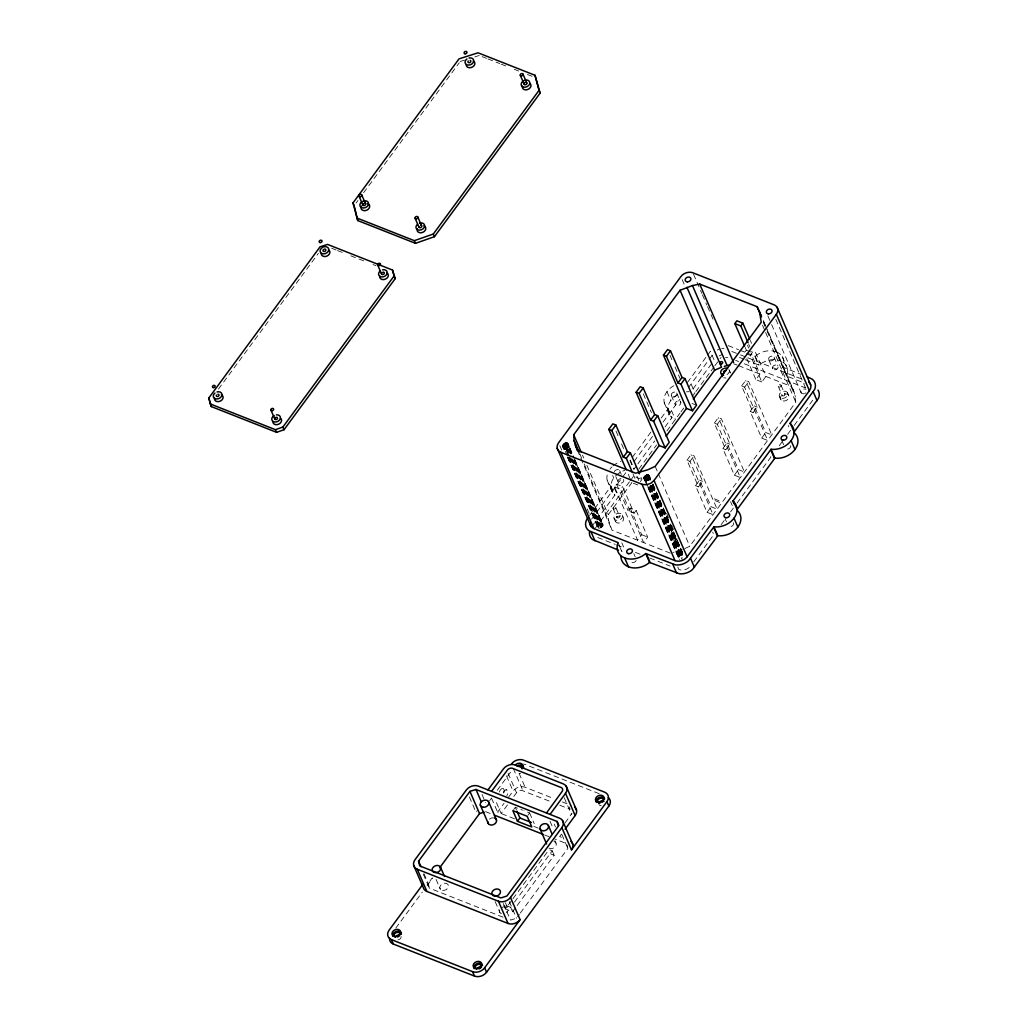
<?xml version="1.0" encoding="UTF-8"?>
<svg xmlns="http://www.w3.org/2000/svg" width="1028" height="1028" viewBox="0 0 1028 1028"><rect width="100%" height="100%" fill="white"/><g stroke="black" fill="none" stroke-linecap="round" stroke-linejoin="round"><path stroke-width="0.75" stroke-dasharray="5 3.75" d="M603.14 525.501C597.885 516.159 594.582 534.856 603.14 525.501L574.858 460.133M652.729 484.368L683.543 555.57C681.41 554.118 677.465 556.598 678.955 559.116L645.353 481.592M565.079 822.927L572.031 813.225M218.476 389.085L318.384 253.325M356.035 203.004L357.937 200.434M363.616 192.711L459.233 62.798M589.571 515.413L611.056 486.218A17.951 13.685 -23.4 0 1 607.844 472.829M650.917 432.056L629.958 460.544L633.801 469.423L636.949 465.144M661.235 418.049L668.136 408.669A17.951 13.685 -23.4 0 1 673.777 385.757M687.372 382.544L706.686 356.292M707.611 355.046L710.361 351.293L714.203 360.173L716.31 357.911M630.177 508.076L641.703 534.714L637.63 540.253L614.577 486.989L616.62 484.214L622.582 486.565L634.109 513.203L636.152 510.441L630.177 508.076L628.147 510.852L634.109 513.203M591.601 519.153L621.889 478.007M622.827 476.735L626.553 471.672M634.006 461.546L652.754 436.065M663.073 422.058L679.894 399.198M688.285 387.8L708.202 360.738M709.153 359.44L712.957 354.274M591.575 526.799L614.898 495.098A17.951 13.685 -23.4 0 1 624.844 470.323M637.887 463.872L654.759 440.935M665.077 426.928L671.978 417.548A17.951 13.685 -23.4 0 1 677.619 394.636M693.052 388.918L712.365 362.678M636.152 510.441L647.679 537.066L643.605 542.617L620.552 489.341L622.582 486.565M595.443 528.032L629.457 481.824M630.395 480.551L634.122 475.489M638.786 469.154L656.596 444.944M666.915 430.938L680.009 413.14M680.947 411.868L683.736 408.077M692.127 396.679L694.915 392.876L691.073 383.997M695.866 391.591L710.142 372.2M711.093 370.915L713.946 367.035M714.897 365.737L717.75 361.869M670.243 553.115L611.968 530.127L608.666 520.541L608.268 514.707L631.86 482.659L627.504 472.572M640.277 481.682L641.909 479.472L640.084 475.27M745.159 347.413L746.367 350.227L744.336 352.989L750.299 355.341L761.825 381.979L765.899 376.441L754.064 349.083M750.299 355.341L752.342 352.578L750.517 348.363M686.987 460.223L691.073 454.684L694.054 455.867L717.107 509.143L711.132 506.778L699.605 480.14L695.532 485.691L707.058 512.317L713.034 514.681L689.981 461.405L686.987 460.223L698.513 486.861L702.599 481.322L691.073 454.684M714.319 423.099L718.392 417.561L721.373 418.743L744.426 472.019L738.464 469.655L726.937 443.029L722.851 448.568L734.377 475.193L740.353 477.557L717.3 424.281L714.319 423.099L725.845 449.737L729.919 444.199L718.392 417.561M741.625 385.988L745.711 380.45L748.692 381.632L771.745 434.908L765.77 432.544L754.244 405.919L750.17 411.457L761.697 438.082L767.672 440.447L744.619 387.171L741.625 385.988L753.151 412.626L757.238 407.088L745.711 380.45M689.981 461.405L694.054 455.867M717.3 424.281L721.373 418.743M744.619 387.171L748.692 381.632M761.825 381.979L755.863 379.628L759.936 374.089L751.211 353.928M503.103 917.22L429.319 888.102L428.188 883.373L431.991 878.195M395.793 928.143L422.341 892.073M427.083 885.635L432.775 877.912M489.649 800.619L491.551 798.036M497.244 790.314L512.407 769.702M707.058 512.317L711.132 506.778M734.377 475.193L738.464 469.655M761.697 438.082L765.77 432.544M684.802 548.566L689.762 546.279L795.813 402.205L794.169 391.809L767.762 330.785M514.514 818.789L497.578 812.107L503.951 803.446M508.5 797.253L513.062 791.059A8.969 6.849 -23.4 0 1 525.115 787.242L553.462 798.422M507.459 804.95L501.15 813.521L495.149 799.655M513.782 796.366L517.418 791.688A4.446 3.392 -23.4 0 1 521.646 790.339L550.982 801.737M693.797 561.828L713.766 534.688L712.674 532.144M721.219 524.563L724.946 519.487M730.548 511.893L733.337 508.102M737.089 503L770.846 457.139L769.741 454.607M779.237 445.741L782.025 441.95M787.615 434.356L790.416 430.552L788.219 425.476M794.22 425.386L813.238 399.532L812.146 397.001M513.666 809.537L515.298 807.327L522.455 810.154M527.994 815.191L529.626 812.968L523.894 810.719M515.413 907.917L512.586 911.772L505.416 908.945L512.034 899.95M512.985 898.678L546.999 852.443L554.169 855.27L516.364 906.632M561.468 834.119L559.643 836.599L563.729 838.218M512.586 911.772L510.659 907.326L513.499 903.483M514.437 902.198L552.242 850.837L549.376 849.706M503.283 903.483L510.492 920.124L516.519 918.21L519.371 914.342M520.322 913.044L567.88 848.421L566.749 843.692L554.94 839.028M682.322 549.697L672.877 552.511M460.171 61.513L464.566 60.125M474.82 56.874L479.215 55.473M482.132 56.63L486.514 58.352M487.979 58.93L499.659 63.543M501.111 64.121L506.958 66.422M514.257 69.3L518.626 71.022M527.39 74.479L534.688 77.357M746.367 350.227L750.838 351.987M728.248 345.626L738.554 349.687M740.031 350.278L745.917 352.591M747.395 353.182L755.246 356.279A17.951 13.685 -23.4 0 1 776.333 351.884L780.175 360.764A17.951 13.685 -23.4 0 1 786.754 376.068L804.911 383.238M776.333 351.884A17.951 13.685 -23.4 0 1 782.912 367.189L801.069 374.359M731.795 351.46L739.093 354.339M740.545 354.917L746.379 357.217M747.844 357.795L801.3 378.882M739.453 357.41L743.874 359.157M745.339 359.736L759.088 365.158A17.951 13.685 -23.4 0 1 780.175 360.764M735.637 360.34L738.554 361.496M744.388 363.796L805.142 387.762M733.645 363.719L737.115 365.081M738.541 365.647L759.936 374.089M765.899 376.441L791.688 386.618L794.169 391.809M754.244 405.919L757.238 407.088M750.17 411.457L753.151 412.626M331.659 248.249L336.079 249.997M337.557 250.575L344.945 253.492M350.844 255.818L365.608 261.639M372.984 264.556L375.94 265.725M692.062 403.464L696.547 405.238M726.937 443.029L729.919 444.199M722.851 448.568L725.845 449.737M699.605 480.14L702.599 481.322M695.532 485.691L698.513 486.861M714.319 498.824L721.489 501.651M715.09 500.597L722.247 503.424M635.934 477.12L641.909 479.472M633.351 483.237L637.823 485.01M614.577 486.989L620.552 489.341M641.703 534.714L647.679 537.066M597.718 537.503L615.219 544.416M616.684 544.981L623.983 547.86L621.786 542.784M635.433 552.383L641.164 554.645M649.76 558.037L670.127 566.068M599.195 793.706L525.411 764.588A8.969 6.849 -23.4 0 0 523.393 764.087M562.419 801.956L571.375 805.489M559.836 805.232L570.18 809.306L568.381 805.142M499.248 792.061A4.485 2.3 -68.5 0 1 503.013 788.502L506.598 789.915M533.802 826.409L538.248 828.157M485.576 811.67L491.474 813.996M544.609 834.954L549.042 836.702M510.659 907.326L503.502 904.499L505.416 908.945M775.806 319.297L806.62 390.486A2.994 2.287 -23.4 0 0 805.965 389.483M767.852 315.827L770.987 323.088M771.617 324.54L801.172 392.824M782.179 356.485L787.435 368.654M763.354 320.62L767.132 329.333M763.393 321.237L791.688 386.618M782.912 367.189L786.754 376.068M763.367 322.535L766.502 329.795M767.132 331.247L795.428 396.628M762.48 325.208L764.999 331.016M765.629 332.468L795.813 402.205M780.869 370.825L784.711 379.705M774.071 357.114L777.913 365.994M787.474 392.632L788.617 395.305M780.997 385.166L784.955 394.315A1.491 1.144 -23.4 0 1 783.053 395.96A1.491 1.144 -23.4 0 1 782.591 394.032A1.491 1.144 -23.4 0 1 784.955 394.315M768.803 359.941L772.645 368.808M778.273 386.335L782.231 395.497M779.597 396.898L780.753 399.571M750.324 340.448L751.571 343.326M755.246 356.279L759.088 365.158M754.758 356.086L758.6 364.966M748.692 344.162L749.913 346.963M747.472 345.292L748.718 348.171M746.752 358.592L755.863 379.628M781.691 440.074L783.876 445.15M693.553 274.27L701.816 293.365M702.445 294.83L706.891 305.11M707.534 306.575L713.252 319.798M728.955 369.527L730.458 373.01A4.485 3.418 -23.4 0 0 728.646 371.031M682.129 279.565L684.674 285.437M670.012 355.367L671.875 359.684M674.998 366.893L679.983 378.407M730.6 501.754L732.244 505.558M676.732 393.017L680.819 402.449A2.994 2.287 -23.4 0 1 677.015 405.739A2.994 2.287 -23.4 0 1 676.09 401.871A2.994 2.287 -23.4 0 1 680.819 402.449M725.125 518.78L726.462 521.864M671.284 395.369L675.37 404.801M666.966 391.642L670.809 400.522M671.502 410.583L675.345 419.463M668.136 408.669L671.978 417.548M667.802 409.131L671.644 418.01M664.242 402.706L669.498 414.862M643.322 393.917L651.418 412.639M655.183 466.378L657.702 472.186M658.331 473.638L689.762 546.279M666.594 513.37L668.483 517.739M671.631 525L673.52 529.356M652.844 483.867L683.646 555.056M652.934 484.458L683.736 555.647M652.819 485.087L683.633 556.276M652.767 485.537L682.952 555.274M652.523 485.704L683.337 556.893M652.073 485.409L682.258 555.146M652.06 486.27L682.862 557.459M671.464 531.463L675.422 540.612M651.328 485.447L681.5 555.184M650.827 485.28L682.258 557.921M650.583 485.64L680.754 555.377M650.12 485.627L682.194 559.72M650.506 487.439L680.061 555.724M650.004 487.272L680.806 558.461M649.272 486.45L679.457 556.199M649.259 487.311L680.061 558.5M648.809 487.015L678.981 556.752M648.565 487.182L679.367 558.371M645.995 481.824L647.884 486.18M648.514 487.632L678.686 557.369M647.769 486.809L679.405 559.54M677.786 566.993L678.891 569.525A8.969 6.849 -23.4 0 0 690.945 565.708M630.292 460.081L634.135 468.961M636.923 476.118L638.799 480.474M616.003 431.04L619.113 438.236M621.606 444.006L624.716 451.202M632.978 473.792L635.407 479.395M619.666 470.567L621.31 474.371M615.862 476.722L618.291 482.338M616.62 484.214L628.147 510.852M612.637 475.527L613.742 478.071M614.436 488.133L618.278 497.012M611.056 486.218L614.898 495.098M610.722 486.668L614.564 495.547M607.175 480.243L612.431 492.412M622.428 515.234A4.485 3.418 -23.4 0 1 617.083 520.412A4.485 3.418 -23.4 0 1 615.194 514.797A4.485 3.418 -23.4 0 1 622.428 515.234L623.585 517.906A4.485 3.418 -23.4 0 1 618.239 523.085A4.485 3.418 -23.4 0 1 616.35 517.457A4.485 3.418 -23.4 0 1 623.585 517.906M615.733 507.408A1.439 1.092 -23.4 0 1 614.05 509.091A1.439 1.092 -23.4 0 1 613.395 507.305A1.439 1.092 -23.4 0 1 615.733 507.408L619.576 516.287A1.439 1.092 -23.4 0 1 617.892 517.971A1.439 1.092 -23.4 0 1 617.237 516.184A1.439 1.092 -23.4 0 1 619.576 516.287M633.813 553.642L635.15 556.726M613.061 508.462L616.903 517.341M614.037 518.395L615.194 521.055M582.49 455.134L583.75 458.038M586.898 465.311L608.268 514.707M579.753 453.721L581.63 458.077M584.148 463.885L608.666 520.541M618.085 542.617L621.927 551.496L619.254 546.228M577.389 450.225L611.968 530.127M569.859 447.887L574.395 458.437M574.896 459.503L603.192 524.884M569.82 448.504L572.339 454.312M569.499 447.887L573.894 458.051M574.524 459.503L602.19 523.432M569.499 449.107L571.465 453.489M574.524 460.724L602.909 526.13M569.165 449.711L571.054 454.068M573.573 459.876L602.498 526.709M568.78 449.03L570.668 453.387M573.804 460.647L600.84 523.124M568.021 449.12L569.91 453.476M572.378 458.925L601.933 527.21M567.302 449.146L568.561 452.05M571.709 459.323L601.251 527.608M567.289 449.364L568.548 452.269M571.054 458.077L599.35 523.458M566.569 449.39L567.829 452.294M570.334 458.115L600.519 527.852M566.608 449.75L569.126 455.558M569.756 457.01L598.681 523.843M566.441 450.932L568.33 455.288M568.959 456.74L599.761 527.942M569.191 457.511L598.116 524.344M568.869 458.128L599.041 527.865M568.78 458.102L597.705 524.935M565.4 451.459L567.289 455.815M567.919 457.267L598.412 527.621M567.739 457.511L597.91 527.248M567.392 457.01L597.576 526.76M559.836 445.728L561.738 450.135M587.155 508.873L590.329 516.21M564.192 797.702L571.388 814.356M561.879 834.556L567.88 848.421M554.233 824.109L555.441 826.885M550.057 821.308L553.064 828.247M554.876 840.519L556.058 843.256M519.114 773.364L525.115 787.242M552.242 850.837L554.169 855.27M513.306 768.456L522.905 790.66M529.626 812.968L534.226 823.634M508.076 773.274L516.48 792.691M506.457 775.806L513.062 791.059M515.298 807.327L516.454 809.987M491.564 798.242L497.578 812.107M482.016 794.477L485.614 802.791M469.359 796.906L475.964 812.159A8.969 6.849 -23.4 0 1 477.48 810.539M509.31 901.569L516.519 918.21M505.365 902.712L508.076 908.996M495.188 901.595L499.916 912.517M436.065 879.377L440.202 888.937M423.986 873.659L428.188 883.373M423.318 874.237L429.319 888.102M679.752 545.444A4.485 3.418 -23.4 0 1 673.764 544.326A4.485 3.418 -23.4 0 1 677.079 539.199M678.608 542.771A4.485 3.418 -23.4 0 1 672.608 541.666A4.485 3.418 -23.4 0 1 675.923 536.539M677.349 540.856A1.491 1.144 -23.4 0 1 675.28 540.188A1.491 1.144 -23.4 0 1 677.208 538.698M805.656 392.863A2.994 2.287 -23.4 0 1 805.027 393.3M804.307 393.621A2.994 2.287 -23.4 0 1 800.94 391.36A2.994 2.287 -23.4 0 1 805.399 389.162M720.063 358.644A2.994 2.287 -23.4 0 1 721.103 357.59M725.871 377.944A4.485 3.418 -23.4 0 1 723.751 377.687M729.302 370.35A4.485 3.418 -23.4 0 1 725.845 375.04M673.507 531.977A1.491 1.144 -23.4 0 1 671.438 531.309A1.491 1.144 -23.4 0 1 673.366 529.818M717.313 350.034A8.969 6.849 -23.4 0 1 719.459 349.109M721.72 348.646A8.969 6.849 -23.4 0 1 723.943 348.659M623.508 479.446A2.994 2.287 -23.4 0 1 621.439 483.121A2.994 2.287 -23.4 0 1 618.021 481.181A2.994 2.287 -23.4 0 1 621.85 478.508M636.139 560.504A2.994 2.287 -23.4 0 1 633.569 562.496A2.994 2.287 -23.4 0 1 630.806 561.609M733.324 522.764A2.994 2.287 -23.4 0 1 732.296 525.938A2.994 2.287 -23.4 0 1 728.518 526.118M790.596 445.664A2.994 2.287 -23.4 0 1 789.17 448.516A2.994 2.287 -23.4 0 1 785.688 448.645M686.447 391.835A17.951 13.685 -23.4 0 1 689.428 391.745M719.189 355.906A13.66 10.421 -23.4 0 1 722.466 354.493M725.562 357.526A8.969 6.849 -23.4 0 1 727.785 357.538M609.9 469.192A17.951 13.685 -23.4 0 1 611.814 466.969M612.919 465.941A17.951 13.685 -23.4 0 1 621.002 461.444M614.333 471.685A2.994 2.287 -23.4 0 1 618.355 469.693A2.994 2.287 -23.4 0 1 619.447 472.957M401.061 936.508A2.994 2.287 -23.4 0 1 398.003 939.798M601.303 805.669A2.994 2.287 -23.4 0 1 599.016 804.603M520.566 773.596A2.994 2.287 -23.4 0 1 519.114 773.531M489.418 819.213A4.485 3.418 -23.4 0 1 493.684 817.864M553.925 841.521A4.485 3.418 -23.4 0 1 555.48 846.442A4.485 3.418 -23.4 0 1 548.991 848.074M501.947 907.467A4.485 3.418 -23.4 0 1 507.446 907.814A4.485 3.418 -23.4 0 1 506.65 912.568M501.368 913.674A4.485 3.418 -23.4 0 1 499.724 909.844M503.013 788.502A4.485 2.3 -68.5 0 1 503.694 793.359M503.309 792.408A4.485 2.3 -68.5 0 1 507.125 790.224A4.485 2.3 -68.5 0 1 506.804 795.839M783.195 400.997A4.485 3.418 -23.4 0 0 788.964 396.127A4.485 3.418 -23.4 0 0 781.91 395.163A4.485 3.418 -23.4 0 0 783.195 400.997M782.038 398.337A4.485 3.418 -23.4 0 0 787.808 393.467A4.485 3.418 -23.4 0 0 780.753 392.503A4.485 3.418 -23.4 0 0 782.038 398.337M779.211 387.081A1.491 1.144 -23.4 0 0 781.113 385.436A1.491 1.144 -23.4 0 0 778.749 385.153A1.491 1.144 -23.4 0 0 779.211 387.081M774.264 369.784A2.994 2.287 -23.4 0 0 778.132 366.546A2.994 2.287 -23.4 0 0 773.441 365.878A2.994 2.287 -23.4 0 0 774.264 369.784M770.422 360.905A2.994 2.287 -23.4 0 0 774.29 357.667A2.994 2.287 -23.4 0 0 769.599 357.012A2.994 2.287 -23.4 0 0 770.422 360.905M673.173 396.859A2.994 2.287 -23.4 0 0 676.977 393.57A2.994 2.287 -23.4 0 0 672.248 392.992A2.994 2.287 -23.4 0 0 673.173 396.859M442.644 890.376A4.485 3.418 -23.4 0 0 448.414 885.493A4.485 3.418 -23.4 0 0 441.359 884.543A4.485 3.418 -23.4 0 0 442.644 890.376"/><path stroke-width="1.5" d="M562.843 446.268C568.754 435.718 570.951 453.733 562.843 446.268L564.102 449.172M644.003 478.084C650.827 467.868 651.251 486.218 644.003 478.084L645.263 480.988M587.733 517.919L586.307 520.438A13.66 10.421 -23.4 0 0 588.748 530.641L618.085 542.617A17.951 13.685 -23.4 0 0 624.677 557.934L628.519 566.813M733.208 500.687L737.05 509.567L774.881 458.154A17.951 13.685 -23.4 0 0 794.952 449.493L791.11 440.614A17.951 13.685 -23.4 0 0 789.941 423.587L814.69 389.368A13.66 10.421 -23.4 0 0 812.249 379.178L806.954 376.672M794.117 432.017L818.532 398.247A13.66 10.421 -23.4 0 0 817.98 390.1M560.825 452.269L642.217 484.368L646.496 484.779L650.878 483.276L654.052 480.474L776.358 314.298A8.969 6.849 -23.4 0 0 774.084 304.828L692.923 272.805A8.969 6.849 -23.4 0 0 680.857 276.622L558.564 442.798A8.969 6.849 -23.4 0 0 560.825 452.269L593.876 528.623L675.049 560.645A8.969 6.849 -23.4 0 0 687.102 556.829L809.396 390.653A8.969 6.849 -23.4 0 0 808.818 382.146M208.761 398.054L320.093 246.784L327.546 244.42L392.503 270.043L395.215 278.639L284.036 429.704L276.609 432.338L211.318 406.587L208.761 398.054L211.318 406.587M352.989 202.914L459.028 58.853L478.071 52.813L534.997 75.275L540.15 93.073L434.433 236.697L415.492 243.328L357.731 220.545L352.989 202.914L354.146 205.574M210.162 403.914L275.453 429.678L282.88 427.044L394.071 275.979L392.503 270.043M356.575 217.872L414.348 240.668L433.289 234.037L538.993 90.413L534.997 75.275M759.589 311.895L761.234 322.304L655.183 466.378L647.743 469.796L635.664 473.214L577.389 450.225L574.087 440.639L573.688 434.793L680.061 290.281L692.461 285.566L699.695 284.049L757.109 306.704L761.465 316.251M626.258 469.693L608.807 429.383L612.881 423.844L615.862 425.027L627.388 451.652L630.382 452.834L639.48 473.857M636.126 392.259L640.2 386.721L643.194 387.903L654.72 414.528L657.702 415.71L669.228 442.348L665.155 447.887L659.179 445.535L636.126 392.259L639.108 393.441L650.634 420.079L653.628 421.249L665.155 447.887M663.445 355.148L667.519 349.61L670.5 350.792L682.027 377.417L685.021 378.6L696.547 405.238L692.461 410.776L686.498 408.424L663.445 355.148L666.427 356.33L677.953 382.969L680.934 384.138L692.461 410.776M632.374 472.392L626.296 458.372L623.315 457.19L611.788 430.565L615.862 425.027M639.108 393.441L643.194 387.903M666.427 356.33L670.5 350.792M623.315 457.19L627.388 451.652M650.634 420.079L654.72 414.528M677.953 382.969L682.027 377.417M626.296 458.372L630.382 452.834M653.628 421.249L657.702 415.71M680.934 384.138L685.021 378.6M744.555 346.012L734.84 323.589L736.883 320.813L742.846 323.165L749.708 339.009M748.088 342.761L740.815 325.94L742.846 323.165M638.722 473.33L659.179 445.535M666.041 436.206L686.498 408.424M693.347 399.108L714.64 370.183L721.527 367.214L686.948 287.313M557.137 821.488L558.281 826.229L506.907 896.018L500.88 897.932L419.707 865.91L418.576 861.168L469.937 791.38L475.977 789.465L557.137 821.488L558.936 825.651M487.966 789.915L503.463 768.867A8.969 6.849 -23.4 0 1 515.516 765.05L563.254 783.876A8.969 6.849 -23.4 0 1 565.529 793.359L575.14 815.551L565.104 829.172M422.855 884.337L389.137 930.147A8.969 6.849 -23.4 0 0 391.398 939.618L393.326 944.051L474.499 976.073A8.969 6.849 -23.4 0 0 486.552 972.257L608.846 806.093A8.969 6.849 -23.4 0 0 608.268 797.574M491.551 791.329L507.819 769.484A4.446 3.392 -23.4 0 1 512.047 768.147L561.622 787.705A4.446 3.392 -23.4 0 1 562.419 791.033L546.459 812.994M439.599 867.863L479.549 813.572L484.072 812.146M624.677 557.934A17.951 13.685 -23.4 0 0 645.764 553.539L675.563 564.886A13.66 10.421 -23.4 0 0 688.542 560.774L713.972 526.811A17.951 13.685 -23.4 0 0 734.031 518.163A17.951 13.685 -23.4 0 0 732.874 501.137L771.039 449.275A17.951 13.685 -23.4 0 0 791.11 440.614M620.951 556.508A17.951 13.685 -23.4 0 0 631.153 567.584A17.951 13.685 -23.4 0 0 649.606 562.419L679.405 573.765A13.66 10.421 -23.4 0 0 692.384 569.653L717.814 535.691A17.951 13.685 -23.4 0 0 737.436 527.621A17.951 13.685 -23.4 0 0 737.641 510.826M517.457 821.295L512.856 810.642L527.171 816.296L531.784 826.949L517.457 821.295L519.911 817.98L517.033 811.323M550.031 814.407L565.529 793.359M510.492 897.431L561.853 827.643A8.969 6.849 -23.4 0 0 559.592 818.172L478.418 786.15A8.969 6.849 -23.4 0 0 466.365 789.967L414.991 859.755A8.969 6.849 -23.4 0 0 417.265 869.225L426.877 891.43L508.038 923.452A8.969 6.849 -23.4 0 0 520.091 919.623L510.492 897.431A8.969 6.849 -23.4 0 1 498.439 901.248L417.265 869.225M391.398 939.618L472.572 971.64A8.969 6.849 -23.4 0 0 484.625 967.823L520.091 919.623M561.853 827.643L571.465 849.835L606.931 801.647A8.969 6.849 -23.4 0 0 604.657 792.177L523.483 760.155A8.969 6.849 -23.4 0 0 511.43 763.971M724.277 366.341L729.931 364.863M734.84 323.589L740.815 325.94M608.807 429.383L611.788 430.565M589.442 532.196A13.66 10.421 -23.4 0 0 592.591 539.52L618.496 550.147M519.911 817.98L531.373 822.503M494.429 815.165L543.131 834.376M574.549 807.031L575.796 808.381A8.969 6.849 -23.4 0 1 575.14 815.551M777.014 307.128L810.758 385.127M813.276 391.899L817.119 400.766M776.358 314.298L809.396 390.653M757.109 306.704L761.504 316.881M790.275 423.138L793.565 430.745M699.695 284.049L733.645 362.511M771.039 449.275L774.881 458.154M770.704 449.724L774.547 458.604M692.461 285.566L727.04 365.467M680.061 290.281L714.64 370.183M732.874 501.137L733.966 503.669M734.031 518.163L737.873 527.043M538.993 90.413L540.15 93.073M522.969 74.157A1.452 1.105 -23.4 0 1 521.363 75.892A1.452 1.105 -23.4 0 1 520.592 74.132A1.452 1.105 -23.4 0 1 522.969 74.157L526.811 83.024M520.309 75.301L524.151 84.18M713.972 526.811L717.814 535.691M713.638 527.274L717.48 536.153M690.636 558.512L694.478 567.392M654.052 480.474L687.102 556.829M648.964 475.656L650.223 478.56M648.372 475.373L650.249 479.729M647.679 475.244L649.555 479.601M646.92 475.283L648.809 479.639M646.368 475.424L648.244 479.78M646.175 475.476L648.064 479.832M645.481 475.823L647.357 480.179M644.877 476.285L646.753 480.641M644.402 476.851L646.291 481.207M644.106 477.467L645.366 480.372M641.999 484.291L675.049 560.645M672.749 564.179L676.591 573.059M646.252 553.732L650.094 562.612M645.764 553.539L649.606 562.419M573.688 434.793L581.231 452.23M574.087 440.639L579.124 452.256M575.127 444.97L577.646 450.778M567.61 443.531L568.869 446.435M566.981 443.286L568.869 447.655M566.261 443.209L568.15 447.578M565.516 443.299L567.392 447.655M564.77 443.543L566.659 447.912M564.102 443.942L565.978 448.298M563.537 444.443L565.426 448.799M563.126 445.021L565.002 449.377M562.881 445.651L564.141 448.555M557.202 448.324L590.946 526.323M591.1 531.964L594.942 540.844M433.289 234.037L434.433 236.697M417.805 217.011L421.647 225.89M415.119 218.257L418.961 227.137M414.348 240.668L415.492 243.328M361.663 194.78L365.621 203.929M394.071 275.979L395.215 278.639M358.939 195.95L362.897 205.099M377.623 264.903L381.581 274.065M606.931 801.647L608.846 806.093M566.184 786.189L576.49 810.025M562.509 820.472L572.827 844.309M548.374 825.497A4.485 3.418 -23.4 0 1 543.298 830.842A4.485 3.418 -23.4 0 1 541.049 825.355A4.485 3.418 -23.4 0 1 548.374 825.497L551.92 833.682M540.111 828.966L546.613 844.001M488.467 801.519L496.498 820.087M475.977 789.465L481.374 801.956M480.294 805.04L488.339 823.621M469.937 791.38L479.549 813.572M498.439 901.248L508.038 923.452M282.88 427.044L284.036 429.704M270.968 410.172L274.81 419.051M275.453 429.678L276.609 432.338M484.625 967.823L486.552 972.257M440.382 866.912L444.52 876.473M472.572 971.64L474.499 976.073M418.576 861.168L420.979 866.72M413.629 865.28L423.24 887.485A8.969 6.849 -23.4 0 0 426.877 891.43M354.506 207.065L357.731 220.545M724.226 372.804A1.491 1.144 -23.4 0 1 724.11 370.954M725.151 370.504A1.491 1.144 -23.4 0 1 725.858 370.581M722.286 376.531A4.485 3.418 -23.4 0 1 722.106 373.858M723.609 375.271A4.485 3.418 -23.4 0 1 720.718 372.599A4.485 3.418 -23.4 0 1 723.172 368.808M724.239 368.345A4.485 3.418 -23.4 0 1 727.49 368.371M593.876 528.623A8.969 6.849 -23.4 0 1 590.123 522.854M793.783 432.467A17.951 13.685 -23.4 0 1 794.952 449.493M392.799 936.097A4.485 3.418 -23.4 0 1 396.821 931.252A4.485 3.418 -23.4 0 1 401.383 934.311M474.191 968.71A4.485 3.418 -23.4 0 1 477.21 963.493A4.485 3.418 -23.4 0 1 482.543 965.677M476.735 969.031A2.994 2.287 -23.4 0 1 475.9 965.755A2.994 2.287 -23.4 0 1 480.14 964.675A2.994 2.287 -23.4 0 1 480.243 968.145M479.626 968.607A2.994 2.287 -23.4 0 1 478.932 968.941M515.336 764.999A4.485 3.418 -23.4 0 1 521.453 763.675A4.485 3.418 -23.4 0 1 521.851 768.61M516.956 766.027A4.485 3.418 -23.4 0 1 523.689 767.633M596.407 802.341A4.485 3.418 -23.4 0 1 599.234 797.432A4.485 3.418 -23.4 0 1 604.67 798.859M518.562 766.438A2.994 2.287 -23.4 0 1 522.173 768.687M395.433 936.958A2.994 2.287 -23.4 0 1 394.546 934.002A2.994 2.287 -23.4 0 1 398.26 932.396A2.994 2.287 -23.4 0 1 399.789 935.082M399.455 935.686A2.994 2.287 -23.4 0 1 398.954 936.225M398.311 936.675A2.994 2.287 -23.4 0 1 397.605 936.983M598.823 803.421A2.994 2.287 -23.4 0 1 600.943 801.108A2.994 2.287 -23.4 0 1 603.989 801.455M395.484 937.073A2.994 2.287 -23.4 0 1 399.172 935.03M476.915 968.62A2.994 2.287 -23.4 0 1 481.464 967.451M600.146 802.996A2.994 2.287 -23.4 0 1 597.718 800.542A2.994 2.287 -23.4 0 1 601.406 798.203A2.994 2.287 -23.4 0 1 603.205 801.069M602.819 801.66A2.994 2.287 -23.4 0 1 602.292 802.187M494.686 818.121A4.485 3.418 -23.4 0 1 494.121 824.327A4.485 3.418 -23.4 0 1 487.914 821.886M492.232 894.758A4.485 3.418 -23.4 0 1 495.329 889.246A4.485 3.418 -23.4 0 1 500.456 892.15A4.485 3.418 -23.4 0 1 494.699 896.172M493.684 895.915A4.485 3.418 -23.4 0 1 492.849 895.439M433.957 872.348A4.485 3.418 -23.4 0 1 434.291 866.334A4.485 3.418 -23.4 0 1 440.768 868.043A4.485 3.418 -23.4 0 1 434.96 872.618M570.874 841.328A8.969 6.849 -23.4 0 1 571.465 849.835M393.326 944.051A8.969 6.849 -23.4 0 1 389.573 938.281M324.154 249.161A1.491 1.144 -23.4 0 1 325.863 250.125A1.491 1.144 -23.4 0 1 323.948 251.462A1.491 1.144 -23.4 0 1 323.229 249.804M382.994 272.137A1.491 1.144 -23.4 0 1 384.254 273.499A1.491 1.144 -23.4 0 1 382.069 274.437A1.491 1.144 -23.4 0 1 381.941 272.587M221.367 394.765A4.485 3.418 -23.4 0 1 220.519 400.997A4.485 3.418 -23.4 0 1 214.479 398.337M216.998 391.964A4.485 3.418 -23.4 0 1 221.881 395.382A4.485 3.418 -23.4 0 1 215.366 398.761A4.485 3.418 -23.4 0 1 214.942 393.03M217.897 394.225A1.426 1.092 -23.4 0 1 218.964 395.459A1.426 1.092 -23.4 0 1 217.139 396.5A1.426 1.092 -23.4 0 1 216.394 395.073M386.836 272.831A4.485 3.418 -23.4 0 1 385.513 279.089A4.485 3.418 -23.4 0 1 379.769 276.082M280.503 418.216A4.485 3.418 -23.4 0 1 278.652 424.217A4.485 3.418 -23.4 0 1 272.921 421.583M382.519 269.863A4.485 3.418 -23.4 0 1 387.081 273.577A4.485 3.418 -23.4 0 1 380.399 276.635A4.485 3.418 -23.4 0 1 380.399 270.839M328.87 250.087A4.485 3.418 -23.4 0 1 326.93 256.075A4.485 3.418 -23.4 0 1 321.25 253.376M276.365 414.849A4.485 3.418 -23.4 0 1 280.066 419.193A4.485 3.418 -23.4 0 1 273.114 421.48A4.485 3.418 -23.4 0 1 274.168 415.569M323.627 246.926A4.485 3.418 -23.4 0 1 328.626 250.459A4.485 3.418 -23.4 0 1 321.674 253.453A4.485 3.418 -23.4 0 1 322.548 247.388M275.941 417.329A1.426 1.092 -23.4 0 1 277.47 418.37A1.426 1.092 -23.4 0 1 275.543 419.552A1.426 1.092 -23.4 0 1 275.016 417.908M473.33 60.973A4.485 3.418 -23.4 0 1 472.52 66.961A4.485 3.418 -23.4 0 1 466.211 65.137M469.025 58.005A4.485 3.418 -23.4 0 1 473.561 61.719A4.485 3.418 -23.4 0 1 466.879 64.777A4.485 3.418 -23.4 0 1 466.905 58.969M530.255 83.718A4.485 3.418 -23.4 0 1 527.467 89.603A4.485 3.418 -23.4 0 1 522.391 86.262M525.218 80.12A4.485 3.418 -23.4 0 1 529.523 84.245A4.485 3.418 -23.4 0 1 522.34 86.558A4.485 3.418 -23.4 0 1 524.1 80.48M470.194 60.369A1.491 1.144 -23.4 0 1 470.58 61.95A1.491 1.144 -23.4 0 1 468.562 62.58A1.491 1.144 -23.4 0 1 468.19 60.999M525.771 82.433A1.452 1.105 -23.4 0 1 526.734 83.91A1.452 1.105 -23.4 0 1 524.55 84.617A1.452 1.105 -23.4 0 1 524.717 82.78M364.31 203.184A1.491 1.144 -23.4 0 1 365.57 204.546A1.491 1.144 -23.4 0 1 363.385 205.484A1.491 1.144 -23.4 0 1 363.257 203.634M420.902 225.35A1.478 1.131 -23.4 0 1 421.647 226.687A1.478 1.131 -23.4 0 1 419.938 227.702A1.478 1.131 -23.4 0 1 418.897 226.546M419.501 223.166A4.485 3.418 -23.4 0 1 424.59 226.391A4.485 3.418 -23.4 0 1 418.178 229.951A4.485 3.418 -23.4 0 1 417.484 224.284M423.909 225.852A4.485 3.418 -23.4 0 1 425.232 230.298A4.485 3.418 -23.4 0 1 419.668 232.688A4.485 3.418 -23.4 0 1 417.368 228.666M362.923 201.205A4.485 3.418 -23.4 0 1 368.499 204.161A4.485 3.418 -23.4 0 1 361.856 207.746A4.485 3.418 -23.4 0 1 361.895 201.758M367.369 203.583A4.485 3.418 -23.4 0 1 369.193 208.067A4.485 3.418 -23.4 0 1 363.334 210.509A4.485 3.418 -23.4 0 1 361.522 206.024M720.731 364.002A1.491 1.144 -23.4 0 0 722.62 362.37A1.491 1.144 -23.4 0 0 720.268 362.074A1.491 1.144 -23.4 0 0 720.731 364.002M768.237 313.861A2.994 2.287 -23.4 0 0 772.041 310.572A2.994 2.287 -23.4 0 0 767.312 309.993A2.994 2.287 -23.4 0 0 768.237 313.861M687.346 281.852A2.994 2.287 -23.4 0 0 690.803 278.331A2.994 2.287 -23.4 0 0 685.933 278.164A2.994 2.287 -23.4 0 0 687.346 281.852M783.13 440.19A2.994 2.287 -23.4 0 0 786.754 436.784A2.994 2.287 -23.4 0 0 781.961 436.399A2.994 2.287 -23.4 0 0 783.13 440.19M725.922 517.726A2.994 2.287 -23.4 0 0 729.713 514.437A2.994 2.287 -23.4 0 0 724.984 513.859A2.994 2.287 -23.4 0 0 725.922 517.726M628.609 553.668A2.994 2.287 -23.4 0 0 632.413 550.378A2.994 2.287 -23.4 0 0 627.684 549.8A2.994 2.287 -23.4 0 0 628.609 553.668M475.72 968.517A4.485 3.418 -23.4 0 0 481.772 963.904A4.485 3.418 -23.4 0 0 474.897 962.555A4.485 3.418 -23.4 0 0 475.72 968.517M394.855 936.547A4.485 3.418 -23.4 0 0 400.56 931.625A4.485 3.418 -23.4 0 0 393.467 930.751A4.485 3.418 -23.4 0 0 394.855 936.547M598.836 802.431A4.485 3.418 -23.4 0 0 603.899 797.085A4.485 3.418 -23.4 0 0 596.561 796.957A4.485 3.418 -23.4 0 0 598.836 802.431M483.121 807.263A4.485 3.418 -23.4 0 0 488.814 802.341A4.485 3.418 -23.4 0 0 481.734 801.467A4.485 3.418 -23.4 0 0 483.121 807.263M320.106 242.582A1.491 1.144 -23.4 0 0 322.008 240.937A1.491 1.144 -23.4 0 0 319.644 240.655A1.491 1.144 -23.4 0 0 320.106 242.582M378.561 265.648A1.491 1.144 -23.4 0 0 380.463 264.003A1.491 1.144 -23.4 0 0 378.098 263.721A1.491 1.144 -23.4 0 0 378.561 265.648M271.7 410.673A1.426 1.092 -23.4 0 0 273.628 409.195A1.426 1.092 -23.4 0 0 271.431 408.771A1.426 1.092 -23.4 0 0 271.7 410.673M213.194 387.595A1.426 1.092 -23.4 0 0 215.16 386.181A1.426 1.092 -23.4 0 0 213.014 385.68A1.426 1.092 -23.4 0 0 213.194 387.595M359.877 196.695A1.491 1.144 -23.4 0 0 361.779 195.05A1.491 1.144 -23.4 0 0 359.414 194.755A1.491 1.144 -23.4 0 0 359.877 196.695M415.865 218.797A1.478 1.131 -23.4 0 0 417.882 217.293A1.478 1.131 -23.4 0 0 415.633 216.818A1.478 1.131 -23.4 0 0 415.865 218.797M465.067 53.79A1.491 1.144 -23.4 0 0 466.956 52.145A1.491 1.144 -23.4 0 0 464.592 51.85A1.491 1.144 -23.4 0 0 465.067 53.79"/></g></svg>
